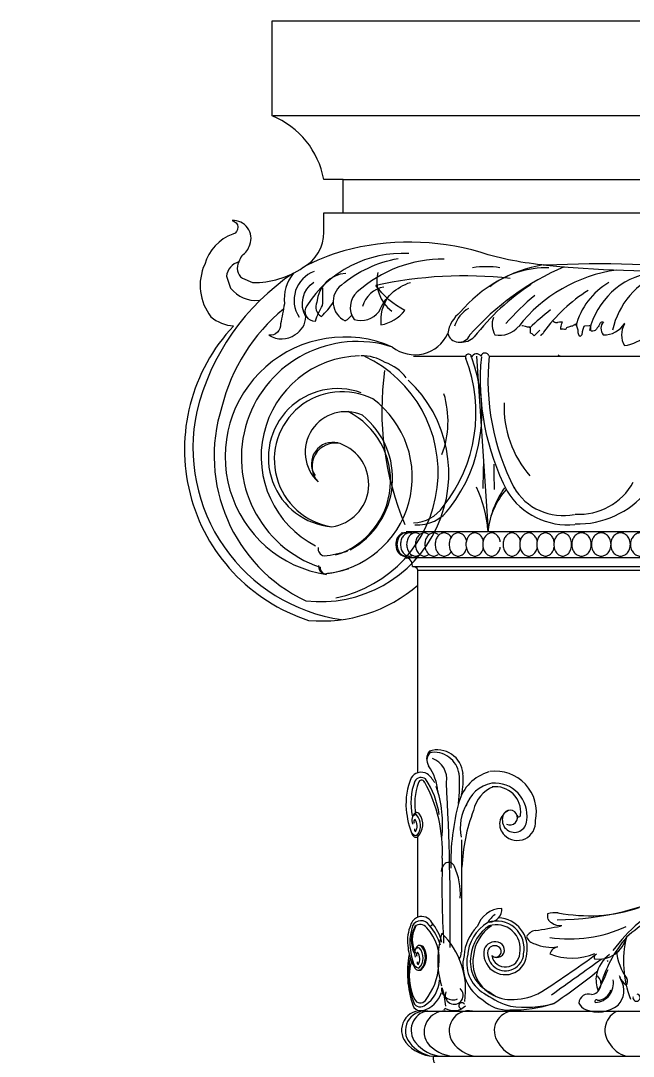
# Model space of a CAD drawing. Header units: millimetres. Extents: x -1550 to 1550, y 0 to 6000.
# Drawn here: x -1550 to -907, y 4912 to 6000 of the extents above; entities that cross this region are included whole.
import ezdxf

# ---------------------------------------------------------------- set-up
doc = ezdxf.new("R2010")
doc.units = ezdxf.units.MM
doc.layers.add('3', color=100, linetype='Continuous')
doc.layers.add('L-07细线', color=8, linetype='Continuous')

msp = doc.modelspace()

# ---------------------------------------------------------------- wipeouts: each hides what was drawn before it
at = {"color": 250, "lineweight": -3}
msp.add_wipeout([(-1549.9, 0.2), (-1549.9, 565.1), (-1493.5, 565.1), (-1493.5, 615.4), (-1485.1, 615.4), (-1462.9, 615.4), (-1421.5, 636.1), (-1385.7, 673.9), (-1368.5, 735.4), (-1348.5, 735.4), (-1348.5, 1041), (-1383.3, 1041), (-1403, 1103.7), (-1422.5, 1125), (-1460.1, 1147.7), (-1486.1, 1174.9), (-1501.7, 1200.5), (-1516.2, 1250), (-1549.9, 1250), (-1549.9, 1300), (-1173.5, 1300), (-1194.2, 1310.6), (-1212.2, 1326.9), (-1225.3, 1347.5), (-1232.5, 1370.5), (-1233.7, 1385.8), (-1233.4, 1393.3), (-1228.5, 1416.2), (-1217.4, 1437.9), (-1201.8, 1455.1), (-1181.7, 1468.1), (-1159.1, 1475.5), (-1167.7, 1479), (-1171.5, 1488), (-1167.6, 1497), (-1159.1, 1500.5), (-1151.4, 1503.1), (-1145, 1510.2), (-1143.1, 1518.3), (-1145.1, 1526.5), (-1150.3, 1532.6), (-1167.6, 1539.9), (-1171, 1548.5), (-1167.6, 1557), (-1158.5, 1561), (-1162.5, 1564), (-1169.9, 1571.5), (-1176.6, 1581.8), (-1181, 1593.4), (-1182.3, 1615.3), (-1173.1, 1639.6), (-1162.4, 1651.5), (-1145, 1661.5), (-1135.7, 1664), (-1126.7, 1670.3), (-1126.7, 1670.3), (-1118.3, 1688.7), (-1118.3, 1702), (-1100, 1702), (-1100, 4899.8), (-1108.6, 4899.8), (-1115.5, 4904.3), (-1117.7, 4912.4), (-1133.6, 4916.8), (-1145.9, 4927), (-1150.1, 4935.8), (-1149.7, 4945.6), (-1145.1, 4953.7), (-1136.7, 4959.2), (-1128.6, 4959.7), (-1128.7, 4960.3), (-1134.9, 4961.4), (-1139.9, 4968.5), (-1146.7, 4996.4), (-1145.6, 5013.4), (-1143.2, 5022.8), (-1143.9, 5029), (-1141.3, 5050.8), (-1133.4, 5058.6), (-1133.4, 5142), (-1133.4, 5143), (-1136.2, 5142.6), (-1139, 5144.9), (-1144.5, 5157.3), (-1145.6, 5170.8), (-1145, 5188.2), (-1142.3, 5200), (-1132.6, 5210.7), (-1132.5, 5411.2), (-1157.9, 5391.9), (-1198.1, 5374.9), (-1214.7, 5371.4), (-1251.4, 5370.4), (-1281.9, 5383.4), (-1324.8, 5414.8), (-1351.8, 5448), (-1375.9, 5503.3), (-1380.5, 5528.5), (-1381.3, 5563), (-1373.5, 5605.1), (-1361.4, 5635.3), (-1330.2, 5679.6), (-1353.9, 5689.2), (-1363.2, 5707.3), (-1365.2, 5725.2), (-1360.5, 5744.3), (-1349.4, 5763.7), (-1326.3, 5780.1), (-1326.7, 5786.8), (-1331.7, 5790.3), (-1330.8, 5790), (-1330.7, 5790.3), (-1320.5, 5787.3), (-1315.5, 5782.7), (-1311.9, 5771.5), (-1314.8, 5761.1), (-1320.5, 5751.9), (-1325.5, 5744.8), (-1326, 5737.6), (-1320.9, 5729.8), (-1315.5, 5727.5), (-1305.1, 5725.3), (-1292.9, 5726.5), (-1275.9, 5731.3), (-1257.4, 5741), (-1242.2, 5749.9), (-1230.1, 5753.4), (-1237.7, 5766.8), (-1237.7, 5766.8), (-1250.4, 5778.2), (-1242.4, 5788.4), (-1234.4, 5798.5), (-1214.1, 5798.5), (-1214.1, 5833.5), (-1237.7, 5833.5), (-1237.7, 5847), (-1251.6, 5873.3), (-1285.7, 5900.2), (-1285.7, 6000.2), (-699.9, 6000.2), (-700.1, 6000.2), (-114.2, 6000.2), (-114.2, 5900.2), (-148.4, 5873.3), (-162.3, 5847), (-162.3, 5833.5), (-185.9, 5833.5), (-185.9, 5798.5), (-165.6, 5798.5), (-157.6, 5788.4), (-149.6, 5778.2), (-162.3, 5766.8), (-162.3, 5766.8), (-169.9, 5753.4), (-157.8, 5749.9), (-142.6, 5741), (-124.1, 5731.3), (-107.1, 5726.5), (-94.9, 5725.3), (-84.5, 5727.5), (-79.1, 5729.8), (-74, 5737.6), (-74.5, 5744.8), (-79.5, 5751.9), (-85.2, 5761.1), (-88.1, 5771.5), (-84.5, 5782.7), (-79.4, 5787.3), (-69.3, 5790.3), (-69.2, 5790), (-68.3, 5790.3), (-73.3, 5786.8), (-73.7, 5780.1), (-50.5, 5763.7), (-39.5, 5744.3), (-34.8, 5725.2), (-36.8, 5707.3), (-46.1, 5689.2), (-69.8, 5679.6), (-38.6, 5635.3), (-26.5, 5605.1), (-18.7, 5563), (-19.5, 5528.5), (-24.1, 5503.3), (-48.1, 5448), (-75.2, 5414.8), (-118.1, 5383.4), (-148.6, 5370.4), (-185.3, 5371.4), (-201.9, 5374.9), (-242.1, 5391.9), (-267.5, 5411.2), (-267.4, 5210.7), (-257.7, 5200), (-255, 5188.2), (-254.4, 5170.8), (-255.5, 5157.3), (-261, 5144.9), (-263.8, 5142.6), (-266.6, 5143), (-266.6, 5142), (-266.6, 5058.6), (-258.7, 5050.8), (-256.1, 5029), (-256.8, 5022.8), (-254.4, 5013.4), (-253.3, 4996.4), (-260.1, 4968.5), (-265.1, 4961.4), (-271.3, 4960.3), (-271.4, 4959.7), (-263.3, 4959.2), (-254.9, 4953.7), (-250.3, 4945.6), (-249.9, 4935.8), (-254.1, 4927), (-266.4, 4916.8), (-282.3, 4912.4), (-284.5, 4904.3), (-291.4, 4899.8), (-300, 4899.8), (-300, 1702), (-275.7, 1702), (-275.7, 1688.7), (-267.2, 1670.3), (-267.2, 1670.3), (-258.3, 1664), (-249, 1661.5), (-231.6, 1651.5), (-220.9, 1639.6), (-211.6, 1615.3), (-213, 1593.4), (-217.4, 1581.8), (-224.1, 1571.5), (-231.5, 1564), (-235.5, 1561), (-226.4, 1557), (-223, 1548.5), (-226.4, 1539.9), (-243.7, 1532.6), (-248.9, 1526.5), (-250.9, 1518.3), (-249, 1510.2), (-242.6, 1503.1), (-234.9, 1500.5), (-226.4, 1497), (-222.5, 1488), (-226.3, 1479), (-234.9, 1475.5), (-212.3, 1468.1), (-192.2, 1455.1), (-176.6, 1437.9), (-165.5, 1416.2), (-160.6, 1393.3), (-160.3, 1385.8), (-161.5, 1370.5), (-168.7, 1347.5), (-181.8, 1326.9), (-199.8, 1310.6), (-220.5, 1300), (0, 1300), (220.5, 1300), (199.8, 1310.6), (181.8, 1326.9), (168.7, 1347.5), (161.5, 1370.5), (160.3, 1385.8), (160.6, 1393.3), (165.5, 1416.2), (176.6, 1437.9), (192.2, 1455.1), (212.3, 1468.1), (234.9, 1475.5), (226.3, 1479), (222.5, 1488), (226.4, 1497), (234.9, 1500.5), (242.6, 1503.1), (249, 1510.2), (250.9, 1518.3), (248.9, 1526.5), (243.7, 1532.6), (226.4, 1539.9), (223, 1548.5), (226.4, 1557), (235.5, 1561), (231.5, 1564), (224.1, 1571.5), (217.4, 1581.8), (213, 1593.4), (211.7, 1615.3), (220.9, 1639.6), (231.6, 1651.5), (249, 1661.5), (258.3, 1664), (267.3, 1670.3), (267.3, 1670.3), (275.7, 1688.7), (275.7, 1702), (300, 1702), (300, 4899.8), (291.4, 4899.8), (284.5, 4904.3), (282.3, 4912.4), (266.4, 4916.8), (254.1, 4927), (249.9, 4935.8), (250.3, 4945.6), (254.9, 4953.7), (263.3, 4959.2), (271.4, 4959.7), (271.3, 4960.3), (265.1, 4961.4), (260.1, 4968.5), (253.3, 4996.4), (254.4, 5013.4), (256.8, 5022.8), (256.1, 5029), (258.7, 5050.8), (266.6, 5058.6), (266.6, 5142), (266.6, 5143), (263.8, 5142.6), (261, 5144.9), (255.5, 5157.3), (254.4, 5170.8), (255, 5188.2), (257.7, 5200), (267.4, 5210.7), (267.5, 5411.2), (242.1, 5391.9), (201.9, 5374.9), (185.3, 5371.4), (148.6, 5370.4), (118.1, 5383.4), (75.2, 5414.8), (48.2, 5448), (24.1, 5503.3), (19.5, 5528.5), (18.7, 5563), (26.5, 5605.1), (38.6, 5635.3), (69.8, 5679.6), (46.1, 5689.2), (36.8, 5707.3), (34.8, 5725.2), (39.5, 5744.3), (50.6, 5763.7), (73.7, 5780.1), (73.3, 5786.8), (68.3, 5790.3), (69.2, 5790), (69.3, 5790.3), (79.5, 5787.3), (84.5, 5782.7), (88.1, 5771.5), (85.2, 5761.1), (79.5, 5751.9), (74.5, 5744.8), (74, 5737.6), (79.1, 5729.8), (84.5, 5727.5), (94.9, 5725.3), (107.1, 5726.5), (124.1, 5731.3), (142.6, 5741), (157.8, 5749.9), (169.9, 5753.4), (162.3, 5766.8), (162.3, 5766.8), (149.6, 5778.2), (157.6, 5788.4), (165.6, 5798.5), (185.9, 5798.5), (185.9, 5833.5), (162.3, 5833.5), (162.3, 5847), (148.4, 5873.3), (114.3, 5900.2), (114.3, 6000.2), (700.1, 6000.2), (699.9, 6000.2), (1285.8, 6000.2), (1285.8, 5900.2), (1251.6, 5873.3), (1237.7, 5847), (1237.7, 5833.5), (1214.1, 5833.5), (1214.1, 5798.5), (1234.4, 5798.5), (1242.4, 5788.4), (1250.4, 5778.2), (1237.7, 5766.8), (1237.7, 5766.8), (1230.1, 5753.4), (1242.2, 5749.9), (1257.4, 5741), (1275.9, 5731.3), (1292.9, 5726.5), (1305.1, 5725.3), (1315.5, 5727.5), (1320.9, 5729.8), (1326, 5737.6), (1325.5, 5744.8), (1320.5, 5751.9), (1314.8, 5761.1), (1311.9, 5771.5), (1315.5, 5782.7), (1320.6, 5787.3), (1330.7, 5790.3), (1330.8, 5790), (1331.7, 5790.3), (1326.7, 5786.8), (1326.3, 5780.1), (1349.5, 5763.7), (1360.5, 5744.3), (1365.2, 5725.2), (1363.2, 5707.3), (1353.9, 5689.2), (1330.2, 5679.6), (1361.4, 5635.3), (1373.5, 5605.1), (1381.3, 5563), (1380.5, 5528.5), (1375.9, 5503.3), (1351.9, 5448), (1324.8, 5414.8), (1281.9, 5383.4), (1251.4, 5370.4), (1214.7, 5371.4), (1198.1, 5374.9), (1157.9, 5391.9), (1132.5, 5411.2), (1132.6, 5210.7), (1142.3, 5200), (1145, 5188.2), (1145.6, 5170.8), (1144.5, 5157.3), (1139, 5144.9), (1136.2, 5142.6), (1133.4, 5143), (1133.4, 5142), (1133.4, 5058.6), (1141.3, 5050.8), (1143.9, 5029), (1143.2, 5022.8), (1145.6, 5013.4), (1146.7, 4996.4), (1139.9, 4968.5), (1134.9, 4961.4), (1128.7, 4960.3), (1128.6, 4959.7), (1136.7, 4959.2), (1145.1, 4953.7), (1149.7, 4945.6), (1150.1, 4935.8), (1145.9, 4927), (1133.6, 4916.8), (1117.7, 4912.4), (1115.5, 4904.3), (1108.6, 4899.8), (1100, 4899.8), (1100, 1702), (1118.3, 1702), (1118.3, 1688.7), (1126.8, 1670.3), (1126.8, 1670.3), (1135.7, 1664), (1145, 1661.5), (1162.4, 1651.5), (1173.1, 1639.6), (1182.4, 1615.3), (1181, 1593.4), (1176.6, 1581.8), (1169.9, 1571.5), (1162.5, 1564), (1158.5, 1561), (1167.6, 1557), (1171, 1548.5), (1167.6, 1539.9), (1150.3, 1532.6), (1145.1, 1526.5), (1143.1, 1518.3), (1145, 1510.2), (1151.4, 1503.1), (1159.1, 1500.5), (1167.6, 1497), (1171.5, 1488), (1167.7, 1479), (1159.1, 1475.5), (1181.7, 1468.1), (1201.8, 1455.1), (1217.4, 1437.9), (1228.5, 1416.2), (1233.4, 1393.3), (1233.7, 1385.8), (1232.5, 1370.5), (1225.3, 1347.5), (1212.2, 1326.9), (1194.2, 1310.6), (1173.5, 1300), (1549.9, 1300), (1549.9, 1250), (1516.2, 1250), (1501.7, 1200.5), (1486.1, 1174.9), (1460.1, 1147.7), (1422.5, 1125), (1403, 1103.7), (1383.3, 1041), (1348.5, 1041), (1348.5, 735.4), (1368.5, 735.4), (1385.7, 673.9), (1421.5, 636.1), (1462.9, 615.4), (1485.1, 615.4), (1493.5, 615.4), (1493.5, 565.1), (1549.9, 565.1), (1550.1, 0.2)], dxfattribs=at)

# ---------------------------------------------------------------- next in the draw order: linework, layer by layer
for p, q in [((-1132.7, 5210.3), (-1132.7, 5407.5)), ((-1132.7, 5058.6), (-1132.7, 5143))]:
    msp.add_line(p, q)
for points in [[(-1253.5, 5741, 0.278816), (-1231.6, 5778.2), (-1231.6, 5798.5), (-1211.3, 5798.5), (-1211.3, 5833.5), (-1231.6, 5833.5, 0.256033), (-1285.7, 5900.2), (-1285.7, 6000.2), (-114.2, 6000.2), (-114.2, 5900.2, 0.252271), (-165.4, 5833.5), (-185.7, 5833.5), (-185.7, 5798.5), (-165.4, 5798.5), (-149.4, 5778.2, 0.170797), (-170.3, 5751.9, 0.170797)], [(-1317.6, 5753.4, 0.162338), (-1309.2, 5764.9, 0.540491), (-1327.9, 5790.3, -0.793357), (-1327, 5776.1, 0.237833), (-1356.7, 5744.3, 0.279144), (-1350.1, 5689.2, 0.157928), (-1326.4, 5679.6, 0.157928)], [(-998.3, 5743.4, -0.053579), (-1067.4, 5757, 0.138602), (-1210.7, 5758.4, 0.056477), (-1253.5, 5741, 0.082311)], [(-1320.7, 5746.8, 0.398494), (-1317, 5729.8), (-1306.3, 5725.2, 0.155793), (-1253.5, 5741)], [(-1317.6, 5753.4, 0.113598), (-1320.7, 5746.8)], [(-1247.5, 5370.4, 0.204888), (-1132.7, 5407.5)]]:
    msp.add_lwpolyline(points, format="xyb")
for centre, radius, start, end in [((-942.6, 4629.3), 1115.5, 83.5293, 92.8578), ((-1189.1, 5549.9), 188.8, 136.6294, 251.9747), ((-1071.4, 5177.3), 73.9, 157.8884, 184.2641), ((-1129.3, 5198.4), 12.4, 105.9174, 147.3189), ((-1063.6, 5177.7), 81.6, 184.1634, 203.7017), ((-1134.6, 5146.6), 4.07, 204.9329, 298.0981), ((-1128.7, 5047.2), 12.1, 109.2991, 164.2692), ((-1103.3, 5034.5), 40.3, 156.6829, 187.8727), ((-1094.1, 5031.1), 49.2, 182.4999, 193.7819), ((-1036.9, 5000.1), 106.8, 169.5562, 198.4441), ((-1129.4, 4939.9), 20.5, 80.4937, 218.9899), ((-1130.1, 4968.7), 8.44, 197.1046, 272.218), ((-1115.5, 4950.6), 38, 218.3524, 268.3429), ((-1106.1, 4910.3), 10.7, 167.9866, 277.3349)]:
    msp.add_arc(centre, radius, start, end)
at = {"layer": '3', "color": 40}
msp.add_lwpolyline([(-1241.9, 5749.9, 0.005227), (-1242.7, 5749.6, 0.005227)], format="xyb", dxfattribs=at)
at = {"layer": 'L-07细线'}
for p, q in [((-1284.9, 5900.5), (-113.5, 5900.5)), ((-1211.3, 5833.5), (-797.9, 5833.5)), ((-1231.6, 5798.5), (-834.3, 5798.5)), ((-1022.8, 5679.8), (-1023.6, 5679.8)), ((-1019.8, 5679), (-1022.8, 5679.8)), ((-1017.5, 5678.2), (-1019.8, 5679)), ((-1015.2, 5678.2), (-1017.5, 5678.2)), ((-1015.2, 5677.5), (-1015.2, 5678.2)), ((-990.3, 5684.2), (-990.5, 5684.4)), ((-989.8, 5683.7), (-990.3, 5684.2)), ((-989.3, 5683.7), (-989.8, 5683.7)), ((-989, 5683.2), (-989.3, 5683.7)), ((-988.5, 5683.2), (-989, 5683.2)), ((-988, 5683), (-988.5, 5683.2)), ((-986.6, 5683), (-988, 5683)), ((-986.1, 5683.2), (-986.6, 5683)), ((-985.6, 5683.2), (-986.1, 5683.2)), ((-984.1, 5683.7), (-985.6, 5683.2)), ((-980.9, 5683.7), (-984.1, 5683.7)), ((-982.6, 5678.5), (-982.3, 5679.5)), ((-982.6, 5676), (-982.6, 5678.5)), ((-982.3, 5679.5), (-981.4, 5682.2)), ((-981.4, 5682.2), (-981.1, 5683)), ((-981.1, 5683), (-980.9, 5683.7)), ((-974.7, 5678.3), (-975.9, 5678)), ((-973.4, 5678.8), (-974.7, 5678.3)), ((-972.9, 5679), (-973.4, 5678.8)), ((-972.4, 5679), (-972.9, 5679)), ((-971.5, 5679.3), (-972.4, 5679)), ((-970.2, 5679.5), (-971.5, 5679.3)), ((-969.7, 5680), (-970.2, 5679.5)), ((-968.5, 5680.5), (-969.7, 5680)), ((-967.5, 5681.2), (-968.5, 5680.5)), ((-967, 5681.5), (-967.5, 5681.2)), ((-966.3, 5681.5), (-967, 5681.5)), ((-965.8, 5681.2), (-966.3, 5681.5)), ((-965.8, 5679.5), (-965.8, 5681.2)), ((-965.5, 5678.5), (-965.8, 5679.5)), ((-964.5, 5675.3), (-965.5, 5678.5)), ((-958.6, 5679), (-959.6, 5676)), ((-957.6, 5679.5), (-958.6, 5679)), ((-952.9, 5679.7), (-957.6, 5679.5)), ((-952.2, 5679.7), (-952.9, 5679.7)), ((-951.7, 5679.5), (-952.2, 5679.7)), ((-951.2, 5679.3), (-951.7, 5679.5)), ((-951.2, 5674.8), (-951.2, 5679.3)), ((-943.7, 5678.5), (-944, 5678)), ((-943.2, 5679), (-943.7, 5678.5)), ((-942.8, 5679), (-943.2, 5679)), ((-942.3, 5680.5), (-942.8, 5680.2)), ((-942.8, 5680.2), (-942.8, 5679)), ((-942, 5681), (-942.3, 5680.5)), ((-941.5, 5682), (-942, 5681.5)), ((-942, 5681.5), (-942, 5681)), ((-941.3, 5682.5), (-941.5, 5682)), ((-940.8, 5682.7), (-941.3, 5682.5)), ((-940.5, 5683.2), (-940.8, 5682.7)), ((-939.8, 5683.7), (-940.5, 5683.2)), ((-939.3, 5683.9), (-939.8, 5683.7)), ((-938.8, 5684.2), (-939.3, 5683.9)), ((-1014.5, 5677.5), (-1015.2, 5677.5)), ((-1014.5, 5672.1), (-1014.5, 5677.5)), ((-1012.9, 5671.4), (-1014.5, 5672.1)), ((-1012.2, 5670.6), (-1012.9, 5671.4)), ((-1011.4, 5669.9), (-1012.2, 5670.6)), ((-1010.6, 5669.1), (-1011.4, 5669.9)), ((-1004.6, 5675.1), (-1010.6, 5669.1)), ((-1001.5, 5671.4), (-1003.8, 5669.9)), ((-1003.8, 5669.9), (-1003.8, 5669.1)), ((-1000.7, 5672.9), (-1001.5, 5671.4)), ((-982.1, 5676.3), (-982.6, 5676)), ((-980.1, 5676.3), (-982.1, 5676.3)), ((-978.9, 5676), (-980.1, 5676.3)), ((-977.9, 5676), (-978.9, 5676)), ((-977.4, 5676.3), (-977.9, 5676)), ((-977.1, 5676.8), (-977.4, 5676.3)), ((-976.7, 5677.5), (-977.1, 5676.8)), ((-975.9, 5678), (-976.7, 5677.5)), ((-964.3, 5672.3), (-964.5, 5675.3)), ((-963.5, 5669.4), (-964.3, 5672.3)), ((-962.3, 5668.6), (-963.5, 5669.4)), ((-961.8, 5668.9), (-962.3, 5668.6)), ((-961.1, 5669.6), (-961.8, 5668.9)), ((-960.6, 5670.3), (-961.1, 5669.6)), ((-960.3, 5673.3), (-960.6, 5670.3)), ((-959.6, 5676), (-960.3, 5673.3)), ((-950.9, 5674.1), (-951.2, 5674.8)), ((-949.4, 5674.1), (-950.9, 5674.1)), ((-948.9, 5674.3), (-949.4, 5674.1)), ((-947.7, 5674.6), (-948.9, 5674.3)), ((-946.5, 5675), (-947.7, 5674.6)), ((-946, 5675.5), (-946.5, 5675)), ((-945.5, 5675.8), (-946, 5675.5)), ((-945, 5676.3), (-945.5, 5675.8)), ((-944.7, 5677), (-945, 5676.3)), ((-944.5, 5677.5), (-944.7, 5677)), ((-944, 5678), (-944.5, 5677.5)), ((-1137.3, 5647.8), (-1082.7, 5647.8)), ((-1071.1, 5647.8), (-1058.8, 5463.9)), ((-1058, 5647.8), (-885.3, 5647.8)), ((-984, 5647.8), (-985.5, 5649.3)), ((-983.2, 5647.8), (-984, 5647.8)), ((-1144.9, 5463.8), (-254.9, 5463.8)), ((-1144.9, 5436.3), (-254.9, 5436.3)), ((-1138.3, 5427.1), (-260.9, 5427.1)), ((-1132.7, 5423.2), (-266.4, 5423.2)), ((-1132.7, 5407.5), (-1132.7, 5423.1)), ((-1086.9, 5140), (-1087.1, 5021.8)), ((-933, 5012.9), (-933.8, 5012.2)), ((-1131.5, 5003), (-1129.3, 5003.1)), ((-1126, 4960), (-273.2, 4960)), ((-1116.6, 4912.6), (-281.4, 4912.6))]:
    msp.add_line(p, q, dxfattribs=at)
for points in [[(-1142.2, 5755.6, 0.271468), (-1249.4, 5700.8, 0.64651), (-1240.4, 5684.8, -0.048956), (-1232.8, 5701.2, 0.014089), (-1232.5, 5719.7)], [(-1320.7, 5746.8, 0.322783), (-1333.7, 5731.8), (-1329.4, 5719.2, 0.260015), (-1299.6, 5706.6, 0.260015)], [(-1213.1, 5722.6, -0.132842), (-1153.5, 5750.4)], [(-1105, 5749.8, 0.189159), (-1196.4, 5715.3, -0.221732)], [(-1263.4, 5735.2, 0.186418), (-1365, 5589.7)], [(-1263.5, 5735, 0.194057), (-1273, 5703, -0.011196), (-1276.9, 5681.8, -0.455307), (-1289.2, 5669.8, 0.307915), (-1261.7, 5670.6, 0.266647), (-1250.5, 5689.2, -0.392784), (-1241.9, 5725.7)], [(-1208.3, 5734.8, 0.371939), (-1238.9, 5704.7, 0.405473), (-1234.1, 5689.7, 0.062902), (-1221.8, 5704.2, -0.132842)], [(-1199.8, 5686.5, 0.312172), (-1173.6, 5694.7, -0.222238), (-1140.4, 5725.4)], [(-1146.4, 5695.7, -0.111413), (-1177, 5722.1)], [(-1196.4, 5715.3, 0.384918), (-1199.8, 5686.5)], [(-1164.2, 5710.1, 0.175361), (-1171.6, 5680.8, 0.180934), (-1146.4, 5695.7)], [(-1273.9, 5697.4, 0.159474), (-1338.7, 5594.6, 0.289154)], [(-1202.2, 5690.9, -0.079774), (-1209, 5684.9)], [(-1159.4, 5657.5, 0.99101), (-1235.4, 5426.1)], [(-1194.2, 5648.2, 0.775956), (-1240.3, 5448.7, 0.651484)], [(-1144.9, 5625.1, 0.141031), (-1167.2, 5641.4, 0.148741), (-1192.6, 5648.1, 0.651484)], [(-1338.7, 5594.6, 0.375496), (-1250.5, 5390.9, 0.723453), (-1142.9, 5622.8, 1.005835)], [(-1235.4, 5426.1, 0.360709), (-1230.9, 5419.4, 0.688276), (-1180.1, 5602.9, 1.169786), (-1223.2, 5468.7, 0.782705), (-1214.3, 5556)], [(-1365, 5589.7, 0.433511), (-1212.9, 5371.2, 0.278353)], [(-1203.8, 5444.6, 0.536167), (-1191.1, 5585.8, 0.850501), (-1237.5, 5515.8)], [(-1146.6, 5462.3, 0.124737), (-1150.1, 5461.4, 0.105773), (-1153.2, 5458.7, 0.086744), (-1155.2, 5454.9, 0.076846), (-1155.9, 5450.1, 0.076846), (-1155.2, 5445.3, 0.086744), (-1153.2, 5441.4, 0.105773), (-1150.1, 5438.7, 0.124737), (-1146.6, 5437.9, 0.059904), (-1144.9, 5438.1, 0.021059)], [(-1145.3, 5462.3, 0.124737), (-1148.8, 5461.4, 0.105773), (-1151.9, 5458.7, 0.086744), (-1153.9, 5454.9, 0.076846), (-1154.7, 5450.1, 0.076846), (-1153.9, 5445.3, 0.086744), (-1151.9, 5441.4, 0.105773), (-1148.8, 5438.7, 0.124737), (-1145.3, 5437.9, 0.086641), (-1142.9, 5438.3, 0.070041)], [(-1141.7, 5462.3, 0.124737), (-1145.1, 5461.4, 0.105773), (-1148.3, 5458.7, 0.086744), (-1150.3, 5454.9, 0.076846), (-1151, 5450.1, 0.076846), (-1150.3, 5445.3, 0.086744), (-1148.3, 5441.4, 0.105773), (-1145.1, 5438.7, 0.124737), (-1141.7, 5437.9, 0.116254), (-1138.5, 5438.6, 0.105773)], [(-1148.3, 5462.1, 0.059904), (-1150, 5462.3, 0.124737)], [(-1144.1, 5461.8, 0.086641), (-1146.6, 5462.3, 0.124737)], [(-1135.2, 5462.3, 0.124737), (-1138.7, 5461.4, 0.105773), (-1141.8, 5458.7, 0.086744), (-1143.8, 5454.9, 0.076846), (-1144.6, 5450.1, 0.076846), (-1143.8, 5445.3, 0.086744), (-1141.8, 5441.4, 0.105773), (-1138.7, 5438.7, 0.124737), (-1135.2, 5437.9, 0.124737), (-1131.8, 5438.7, 0.035057), (-1130.6, 5439.5, 0.086744)], [(-1138.5, 5461.5, 0.116254), (-1141.7, 5462.3, 0.124737)], [(-1126, 5462.3, 0.124737), (-1129.4, 5461.4, 0.105773), (-1132.6, 5458.7, 0.086744), (-1134.6, 5454.9, 0.076846), (-1135.3, 5450.1, 0.076846), (-1134.6, 5445.3, 0.086744), (-1132.6, 5441.4, 0.105773), (-1129.4, 5438.7, 0.124737), (-1126, 5437.9, 0.124737), (-1122.6, 5438.7, 0.032083), (-1121.5, 5439.4, 0.086744)], [(-1130.6, 5460.6, 0.035057), (-1131.8, 5461.4, 0.124737), (-1135.2, 5462.3, 0.124737)], [(-1121.5, 5460.7, 0.032083), (-1122.6, 5461.4, 0.124737), (-1126, 5462.3, 0.124737)], [(-1116.1, 5462.3, 0.124737), (-1119.5, 5461.4, 0.105773), (-1122.7, 5458.7, 0.086744), (-1124.7, 5454.9, 0.076846), (-1125.4, 5450.1, 0.076846), (-1124.7, 5445.3, 0.086744), (-1122.7, 5441.4, 0.105773), (-1119.5, 5438.7, 0.124737), (-1116.1, 5437.9, 0.124737), (-1112.7, 5438.7, 0.042432), (-1111.3, 5439.7, 0.086744)], [(-1111.3, 5460.5, 0.042432), (-1112.7, 5461.4, 0.124737), (-1116.1, 5462.3, 0.124737)], [(-1105.2, 5462.3, 0.124737), (-1108.7, 5461.4, 0.105773), (-1111.8, 5458.7, 0.086744), (-1113.8, 5454.9, 0.076846), (-1114.6, 5450.1, 0.076846), (-1113.8, 5445.3, 0.086744), (-1111.8, 5441.4, 0.105773), (-1108.7, 5438.7, 0.124737), (-1105.2, 5437.9, 0.124737), (-1101.8, 5438.7, 0.105773), (-1098.6, 5441.4, 0.044648), (-1097.4, 5443.3, 0.076846)], [(-1097.4, 5456.8, 0.044648), (-1098.6, 5458.7, 0.105773), (-1101.8, 5461.4, 0.124737), (-1105.2, 5462.3, 0.124737)], [(-1090.5, 5462.3, 0.124737), (-1093.9, 5461.4, 0.105773), (-1097.1, 5458.7, 0.086744), (-1099.1, 5454.9, 0.076846), (-1099.8, 5450.1, 0.076846), (-1099.1, 5445.3, 0.086744), (-1097.1, 5441.4, 0.105773), (-1093.9, 5438.7, 0.124737), (-1090.5, 5437.9, 0.124737), (-1087.1, 5438.7, 0.105773), (-1083.9, 5441.4, 0.086744), (-1081.9, 5445.3, 0.010757), (-1081.7, 5445.9, 0.076846)], [(-1081.7, 5454.2, 0.010757), (-1081.9, 5454.9, 0.086744), (-1083.9, 5458.7, 0.105773), (-1087.1, 5461.4, 0.124737), (-1090.5, 5462.3, 0.124737)], [(-1072.9, 5462.3, 0.124737), (-1076.4, 5461.4, 0.105773), (-1079.5, 5458.7, 0.086744), (-1081.5, 5454.9, 0.076846), (-1082.3, 5450.1, 0.076846), (-1081.5, 5445.3, 0.086744), (-1079.5, 5441.4, 0.105773), (-1076.4, 5438.7, 0.124737), (-1072.9, 5437.9, 0.124737), (-1069.5, 5438.7, 0.105773), (-1066.3, 5441.4, 0.086744), (-1064.3, 5445.3, 0.014029), (-1064.1, 5446.1, 0.076846)], [(-1064.1, 5454, 0.014029), (-1064.3, 5454.9, 0.086744), (-1066.3, 5458.7, 0.105773), (-1069.5, 5461.4, 0.124737), (-1072.9, 5462.3, 0.124737)], [(-1055.3, 5462.3, 0.124737), (-1058.7, 5461.4, 0.105773), (-1061.9, 5458.7, 0.086744), (-1063.9, 5454.9, 0.076846), (-1064.6, 5450.1, 0.076846), (-1063.9, 5445.3, 0.086744), (-1061.9, 5441.4, 0.105773), (-1058.7, 5438.7, 0.124737), (-1055.3, 5437.9, 0.124737), (-1051.8, 5438.7, 0.105773), (-1048.7, 5441.4, 0.086744), (-1046.7, 5445.3, 0.030484), (-1046.2, 5447.1, 0.076846)], [(-1046.2, 5453, 0.030484), (-1046.7, 5454.9, 0.086744), (-1048.7, 5458.7, 0.105773), (-1051.8, 5461.4, 0.124737), (-1055.3, 5462.3, 0.124737)], [(-1033.9, 5462.3, 0.124737), (-1037.4, 5461.4, 0.105773), (-1040.5, 5458.7, 0.086744), (-1042.5, 5454.9, 0.076846), (-1043.3, 5450.1, 0.076846), (-1042.5, 5445.3, 0.086744), (-1040.5, 5441.4, 0.105773), (-1037.4, 5438.7, 0.124737), (-1033.9, 5437.9, 0.124737), (-1030.5, 5438.7, 0.105773), (-1027.3, 5441.4, 0.086744), (-1025.3, 5445.3, 0.010757), (-1025.2, 5445.9, 0.076846)], [(-1025.2, 5454.2, 0.010757), (-1025.3, 5454.9, 0.086744), (-1027.3, 5458.7, 0.105773), (-1030.5, 5461.4, 0.124737), (-1033.9, 5462.3, 0.124737)], [(-1016.4, 5462.3, 0.124737), (-1019.8, 5461.4, 0.105773), (-1023, 5458.7, 0.086744), (-1025, 5454.9, 0.076846), (-1025.7, 5450.1, 0.076846), (-1025, 5445.3, 0.086744), (-1023, 5441.4, 0.105773), (-1019.8, 5438.7, 0.124737), (-1016.4, 5437.9, 0.124737), (-1012.9, 5438.7, 0.105773), (-1009.8, 5441.4, 0.086744), (-1007.8, 5445.3, 0.014029), (-1007.5, 5446.1, 0.076846)], [(-1007.5, 5454, 0.014029), (-1007.8, 5454.9, 0.086744), (-1009.8, 5458.7, 0.105773), (-1012.9, 5461.4, 0.124737), (-1016.4, 5462.3, 0.124737)], [(-998.7, 5462.3, 0.124737), (-1002.1, 5461.4, 0.105773), (-1005.3, 5458.7, 0.086744), (-1007.3, 5454.9, 0.076846), (-1008, 5450.1, 0.076846), (-1007.3, 5445.3, 0.086744), (-1005.3, 5441.4, 0.105773), (-1002.1, 5438.7, 0.124737), (-998.7, 5437.9, 0.124737), (-995.3, 5438.7, 0.105773), (-992.1, 5441.4, 0.086744), (-990.1, 5445.3, 0.030484), (-989.7, 5447.1, 0.076846)], [(-989.7, 5453, 0.030484), (-990.1, 5454.9, 0.086744), (-992.1, 5458.7, 0.105773), (-995.3, 5461.4, 0.124737), (-998.7, 5462.3, 0.124737)], [(-1237.5, 5446.9, 0.404925), (-1231.3, 5438.1, 0.04872), (-1206.2, 5443.4, 0.746775)], [(-1237, 5428.1, 0.404925), (-1230.9, 5419.4, 0.04872), (-1205.7, 5424.6, 0.746775)]]:
    msp.add_lwpolyline(points, format="xyb", dxfattribs=at)
for points in [[(-980.6, 5462.3, 0.124737), (-984, 5461.4, 0.105773), (-987.2, 5458.7, 0.086744), (-989.2, 5454.9, 0.076846), (-989.9, 5450.1, 0.076846), (-989.2, 5445.3, 0.086744), (-987.2, 5441.4, 0.105773), (-984, 5438.7, 0.124737), (-980.6, 5437.9, 0.124737), (-977.2, 5438.7, 0.105773), (-974, 5441.4, 0.086744), (-972, 5445.3, 0.076846), (-971.3, 5450.1, 0.076846), (-972, 5454.9, 0.086744), (-974, 5458.7, 0.105773), (-977.2, 5461.4, 0.124737)], [(-960.9, 5462.3, 0.114439), (-964.8, 5461.4, 0.10373), (-968.2, 5458.7, 0.091479), (-970.4, 5454.8, 0.08437), (-971.2, 5450.1, 0.08437), (-970.4, 5445.3, 0.091479), (-968.2, 5441.4, 0.10373), (-964.8, 5438.8, 0.114439), (-960.9, 5437.9, 0.114439), (-957, 5438.8, 0.10373), (-953.6, 5441.4, 0.091479), (-951.4, 5445.3, 0.08437), (-950.6, 5450.1, 0.08437), (-951.4, 5454.8, 0.091479), (-953.6, 5458.7, 0.10373), (-957, 5461.4, 0.114439)], [(-940.2, 5462.3, 0.114439), (-944.1, 5461.4, 0.10373), (-947.5, 5458.7, 0.091479), (-949.7, 5454.8, 0.08437), (-950.5, 5450.1, 0.08437), (-949.7, 5445.3, 0.091479), (-947.5, 5441.4, 0.10373), (-944.1, 5438.8, 0.114439), (-940.2, 5437.9, 0.114439), (-936.4, 5438.8, 0.10373), (-932.9, 5441.4, 0.091479), (-930.7, 5445.3, 0.08437), (-929.9, 5450.1, 0.08437), (-930.7, 5454.8, 0.091479), (-932.9, 5458.7, 0.10373), (-936.4, 5461.4, 0.114439)], [(-919.9, 5462.3, 0.114439), (-923.8, 5461.4, 0.10373), (-927.2, 5458.7, 0.091479), (-929.4, 5454.8, 0.08437), (-930.2, 5450.1, 0.08437), (-929.4, 5445.3, 0.091479), (-927.2, 5441.4, 0.10373), (-923.8, 5438.8, 0.114439), (-919.9, 5437.9, 0.114439), (-916.1, 5438.8, 0.10373), (-912.7, 5441.4, 0.091479), (-910.4, 5445.3, 0.08437), (-909.6, 5450.1, 0.08437), (-910.4, 5454.8, 0.091479), (-912.7, 5458.7, 0.10373), (-916.1, 5461.4, 0.114439)], [(-899.2, 5462.3, 0.114439), (-903, 5461.4, 0.10373), (-906.4, 5458.7, 0.091479), (-908.7, 5454.8, 0.08437), (-909.5, 5450.1, 0.08437), (-908.7, 5445.3, 0.091479), (-906.4, 5441.4, 0.10373), (-903, 5438.8, 0.114439), (-899.2, 5437.9, 0.114439), (-895.3, 5438.8, 0.10373), (-891.9, 5441.4, 0.091479), (-889.7, 5445.3, 0.08437), (-888.8, 5450.1, 0.08437), (-889.7, 5454.8, 0.091479), (-891.9, 5458.7, 0.10373), (-895.3, 5461.4, 0.114439)]]:
    msp.add_lwpolyline(points, format="xyb", close=True, dxfattribs=at)
for centre, radius, start, end in [((-976.6, 5599.9), 146, 99.7414, 139.8905), ((-867.6, 7103.9), 1366.7, 264.3855, 271.4969), ((-1230.7, 5706.6), 32.1, 110.0859, 213.2999), ((-1135.4, 5727), 40.5, 167.6074, 232.1389), ((-869.3, 5485.8), 278.5, 113.2119, 138.6543), ((-1061, 5641.5), 100.3, 81.8343, 98.1657), ((-998.2, 5643.3), 97.4, 88.1512, 127.394), ((-902.2, 5581.7), 158.2, 98.0499, 142.0173), ((-874.4, 5656.1), 80.5, 99.4005, 166.4851), ((-846.8, 5657.2), 83.5, 111.1563, 167.5518), ((-1199.7, 5705), 22.1, 127.3673, 244.9339), ((-1084.4, 5302.2), 430, 83.5193, 102.4433), ((-876.2, 5514.6), 250, 123.4046, 142.131), ((-895, 5661.1), 74.1, 120.2323, 165.7295), ((-1163.9, 5693), 27.8, 99.2831, 165.2273), ((-856.9, 5523.6), 242.4, 129.0972, 139.1546), ((-863.3, 5573.3), 169.8, 122.2595, 144.0612), ((-1067, 5666.4), 34.8, 127.6219, 171.1463), ((-1061.4, 5668.4), 34.8, 121.4305, 161.5314), ((-810.1, 5465.1), 295.3, 128.4282, 134.0046), ((-1033.9, 5681), 20.9, 158.5097, 210.687), ((-1046.9, 5696.2), 26.3, 259.1325, 319.3541), ((-929.8, 5676.9), 10.7, 137.83, 218.351), ((-937.1, 5695), 24.8, 267.4211, 330.2588), ((-896.4, 5670.2), 22.5, 150.1206, 209.8794), ((-1209.7, 5542.5), 125.5, 66.3658, 261.2908), ((-1135.9, 5687.2), 37.9, 231.7521, 335.8241), ((-1089.5, 5674.9), 12.3, 195.0565, 335.1113), ((-1087.1, 5682.1), 19.5, 266.4677, 314.0696), ((-920.7, 5699.1), 40.4, 276.8859, 315.0512), ((-1246.2, 5525.9), 134.7, 281.6834, 64.709), ((-1228.8, 5587.9), 163.3, 322.5276, 20.9071), ((-1079.7, 5647), 3.11, 351.9058, 208.0965), ((-1071.2, 5644.4), 5.9, 35.3599, 157.9385), ((-812.8, 5622.6), 254.5, 174.4405, 207.2044), ((-1062.2, 5646.9), 4.26, 17.0345, 167.7378), ((-812.6, 5622.8), 246.6, 174.1819, 207.399), ((-1229, 5588.3), 157.3, 321.254, 21.2691), ((-861, 5590.9), 309.6, 172.1848, 202.7879), ((-1217.1, 5541.1), 72.7, 70.0224, 265.1563), ((-1199.8, 5579.6), 98.7, 339.1871, 16.8808), ((-931.2, 5595), 111.1, 177.9368, 220.9985), ((-1242.9, 5517), 81.4, 286.8117, 63.1233), ((-1222.1, 5534.9), 22.5, 75.644, 213.7399), ((-1219.5, 5532.2), 24.4, 77.5679, 222.4017), ((-524.1, 5513), 540.3, 177.3699, 180.426), ((-345.7, 5537.8), 707.4, 180.2657, 182.424), ((-963.6, 5547), 65.2, 266.632, 331.1633), ((-1188.2, 5454.8), 129.4, 4.4192, 25.3752), ((-961.1, 5452.6), 98.8, 144.6947, 172.9573), ((-978.6, 5454.8), 81.2, 139.1216, 172.9403), ((-975.6, 5545.2), 74.5, 211.5512, 275.9933), ((-980.4, 5540.1), 59.7, 209.9383, 281.7283), ((-965.4, 5567.1), 95.5, 268.6525, 320.1142), ((-1138, 5511), 38.1, 270.9876, 326.192), ((-1133.1, 5511.5), 40.9, 265.9086, 325.9396), ((-1144.2, 5437.6), 1.76, 170.6031, 298.5524), ((-1148.6, 5427.1), 10.3, 359.2877, 59.8076), ((-1138.2, 5421.1), 5.91, 20.0042, 89.9315), ((-1110.5, 5224.7), 13.1, 141.3513, 212.974), ((-1112.4, 5207.1), 27.2, 4.9648, 107.7519), ((-1107.9, 5221.7), 15.7, 142.0169, 170.8659), ((-1115.8, 5205.1), 26.7, 8.7464, 99.6477), ((-1125.8, 5203.5), 23.4, 351.6657, 69.2995), ((-1129.3, 5198.4), 12.4, 58.9316, 105.9174), ((-1168.2, 5185.3), 56.8, 5.2642, 34.6573), ((-1045.6, 5167.1), 45.8, 105.9249, 164.4355), ((-1051, 5169.2), 42.7, 347.5873, 98.3849), ((-1071.3, 5178.3), 68.8, 160.375, 191.0272), ((-1071.3, 5178.3), 68.8, 160.375, 191.0272), ((-1129.3, 5197.5), 7.84, 53.1086, 148.5947), ((-1071.3, 5178.3), 64.7, 160.375, 191.0272), ((-1128.9, 5199.1), 3.45, 25.0391, 165.6053), ((-1257.5, 5127.8), 150.5, 357.2249, 28.9519), ((-1200.8, 5153.5), 91.3, 8.1613, 33.4497), ((-1144.2, 5182.8), 33.8, 30.606, 50.925), ((-3906.2, 5049.3), 2807.5, 359.5387, 3.0791), ((-1254.8, 5197.3), 165.8, 353.3298, 4.2331), ((-1163.7, 5203.2), 78.5, 348.2332, 4.5198), ((-1052.2, 5165.4), 34.1, 351.3932, 95.0906), ((-1223.6, 5156.7), 116.8, 352.7507, 19.6169), ((-1968.3, 5100.9), 861.4, 5.9055, 5.9714), ((-1048.5, 5164.7), 35.3, 100.9457, 162.9896), ((-1041.1, 5164.2), 33.8, 111.816, 168.9341), ((-1051.2, 5169.2), 26.4, 353.2174, 97.6604), ((-844.5, 5113.9), 253.8, 165.0281, 180.8978), ((-1038, 5152.5), 50.2, 149.4041, 191.4451), ((-1128.7, 5160.4), 10.4, 129.2828, 202.2527), ((-1134.2, 5164.6), 4.01, 34.9576, 104.9006), ((-1146.8, 5156.1), 19.2, 317.284, 34.2169), ((-902.2, 5104.5), 184.4, 158.9838, 177.9487), ((-1031.3, 5156.3), 15.6, 114.0152, 227.3309), ((-1036, 5163.2), 7.79, 242.705, 181.4798), ((-1135.3, 5162.7), 3.31, 70.2851, 174.7513), ((-1133.1, 5158.8), 3.83, 138.2461, 202.4161), ((-1144.9, 5154.3), 11.4, 328.0241, 38.4567), ((-1146.9, 5155), 16.9, 323.0758, 40.485), ((-1031.3, 5160.5), 12.8, 168.7636, 359.2376), ((-1028.3, 5158.3), 19.1, 224.8156, 5.0611), ((-1026.7, 5165.7), 1.79, 172.8143, 11.0638), ((-1135, 5148.7), 4.18, 200.8288, 292.3265), ((-1133.3, 5150.9), 3.12, 172.1677, 232.6195), ((-1097, 5106.2), 11.4, 129.1839, 177.6553), ((-95.1, 5092), 1012.4, 178.3896, 183.4301), ((-1100.5, 5109.6), 6.58, 21.014, 124.3811), ((-1159.5, 5082.6), 71.4, 356.8433, 24.2901), ((-989.8, 5362.5), 306.6, 270.5995, 297.4255), ((-788.2, 4920.4), 173.7, 117.2928, 143.5563), ((-707.2, 4795), 318.6, 119.7171, 130.3826), ((-1128.7, 5047.2), 12.1, 28.9084, 109.2991), ((-1043.8, 5039.6), 28.2, 91.7054, 161.8588), ((-1035.9, 5038.9), 27.4, 125.2073, 148.9108), ((-1057.7, 5066.6), 13.1, 269.7796, 5.4182), ((-987.2, 5022.4), 40.9, 87.7326, 103.2589), ((-980.6, 5060.8), 16.1, 174.8583, 194.9782), ((-953.4, 5226.7), 166.6, 258.8488, 288.5059), ((-1083.3, 5031.6), 57.9, 161.965, 199.2325), ((-1108.5, 5034), 31.2, 151.5839, 206.5533), ((-1107.4, 5034.7), 31.2, 151.5839, 206.5533), ((-1129.5, 5044.9), 10, 31.3841, 152.6546), ((-1130.4, 5041.8), 9.01, 39.4236, 128.1379), ((-1159, 5014.2), 48.7, 352.1562, 43.0533), ((-1163.7, 5012), 57.3, 17.4372, 41.6961), ((-1119.6, 5051.5), 2.09, 241.07, 45.7623), ((-1161.2, 5017.8), 55.6, 15.2289, 39.3093), ((-1036.8, 5015), 47.6, 135.3823, 175.9872), ((-1035.5, 5014.5), 45.4, 121.6905, 176.2352), ((-1034.3, 5013.7), 43, 123.5061, 174.3718), ((-1031.7, 5013.7), 43, 123.5061, 174.3718), ((-1050.1, 5025.6), 29, 348.7347, 108.5193), ((-1050.5, 5025.4), 25.3, 348.8695, 107.5141), ((-1049.7, 5026.2), 31.9, 349.1728, 86.6743), ((-1075.8, 5499.8), 460, 278.2734, 281.6622), ((-990, 5058.9), 6.46, 200.7355, 249.309), ((-973.1, 5174), 138.3, 261.1976, 295.2911), ((-983.4, 5064.3), 14.5, 232.1833, 277.0804), ((-1018.4, 5013.3), 93.5, 162.4346, 196.5818), ((-1165.5, 4982.3), 82.9, 351.3839, 45.7289), ((-1007.3, 5032.1), 12.7, 100.4271, 152.6235), ((-1007.1, 5042.7), 12.5, 202.5286, 256.5632), ((-943, 5044.6), 30.2, 261.8952, 346.7141), ((-812.3, 4950.2), 133.7, 139.2989, 164.9215), ((-807.1, 5011.8), 109.7, 166.3722, 200.9754), ((-1125.9, 5020.7), 10.4, 129.2828, 202.2527), ((-1132.5, 5023.1), 3.31, 70.2851, 174.7513), ((-1131.4, 5024.9), 4.01, 34.9576, 104.9006), ((-1142.5, 5016), 15.3, 314.5017, 42.6601), ((-1131.3, 5020.9), 8.06, 59.0311, 88.3573), ((-1143.3, 5016.8), 19.5, 315.6624, 33.9129), ((-1144.6, 5016.3), 19.7, 321.1532, 33.6869), ((-1051.8, 5020.5), 12.2, 74.4987, 158.6012), ((-1051.8, 5020.5), 8.16, 74.4987, 158.6012), ((-1049.9, 5024.3), 8.04, 229.3423, 79.9295), ((-1051.2, 5022.6), 5.93, 227.8482, 74.4987), ((-992.2, 5071.7), 44.8, 246.6259, 277.6524), ((-984.5, 5017.4), 10, 96.8941, 164.2705), ((-1052.9, 4999.5), 89.6, 169.2662, 199.958), ((-1094.1, 5031.1), 49.2, 193.7819, 211.9779), ((-1130.3, 5019.2), 3.83, 138.2461, 202.4161), ((-1142.1, 5014.7), 11.4, 328.0241, 38.4567), ((-1097.1, 5021), 10, 320.3646, 4.5854), ((-1043.1, 5008.4), 42.4, 166.3994, 239.6631), ((-1044.5, 5010.4), 37, 169.0739, 243.9797), ((-1042.8, 5011.7), 34.9, 169.701, 244.2853), ((-1035.8, 5011.5), 39.2, 170.6463, 253.382), ((-1041, 5020.8), 22.6, 169.5564, 359.5338), ((-1040.6, 5021.2), 18.9, 173.061, 357.4569), ((-1040.6, 5021.2), 14.9, 191.3975, 356.6622), ((-1548.5, 5836.7), 1015.4, 302.2515, 306.4591), ((-970.9, 5080.7), 65, 249.0008, 291.7647), ((5147.7, -3552.2), 10509.2, 125.39571, 125.75047), ((-942.2, 5016.4), 5.35, 149.0793, 198.7026), ((-910.6, 4991.1), 35.2, 126.1189, 168.7782), ((-867.1, 5028.3), 57.3, 184.861, 216.5328), ((-1087.7, 4996.3), 54.1, 163.1263, 206.2544), ((-1129.9, 5013.1), 8.17, 184.1235, 256.2723), ((-1132, 5007.6), 4.61, 213.1212, 307.0732), ((-1130.5, 5011.3), 3.12, 172.1677, 232.6195), ((-1177.4, 5012.5), 66.8, 321.7632, 355.8022), ((-1122.4, 5077.7), 203.3, 331.7635, 338.6555), ((-1389.5, 5557), 711.7, 304.1762, 308.6846), ((-951.7, 4988.5), 11.3, 277.1965, 47.4113), ((-916.9, 4993), 28.8, 170.0993, 203.4385), ((-938.8, 4981.5), 22.4, 316.4457, 30.2464), ((-965.4, 4976.9), 48.7, 18.0398, 24.2639), ((-895.4, 5008.7), 28.7, 207.504, 228.8481), ((-919.5, 4991.1), 7.04, 324.4979, 25.9654), ((-1143.9, 4994.5), 33.9, 304.4011, 356.4907), ((-1095.8, 4984), 12.3, 177.4685, 292.8577), ((-1186.5, 4959.8), 83.1, 3.7103, 17.3188), ((-1094.6, 4976.5), 9.45, 157.1208, 49.9153), ((-947.5, 4989), 20.1, 273.7363, 10.6784), ((-944.6, 4986.6), 15.3, 271.6513, 343.2022), ((-1130.2, 4975), 6.51, 203.1767, 324.2769), ((-1135.4, 4988.3), 28.9, 284.8819, 342.0148), ((-1038.2, 4998.4), 37.4, 225.2963, 273.0126), ((-1013.1, 5025.3), 68.7, 225.4227, 225.4365), ((-1010, 5050.2), 88.9, 235.2035, 253.2259), ((-1035.4, 5006.9), 34.9, 228.891, 270.1454), ((-1034.7, 5040), 68, 269.4243, 294.2871), ((-953.7, 4967.9), 10, 70.0259, 177.0736), ((-945.3, 4970.2), 1.59, 46.901, 233.6205), ((-903.1, 4974.1), 3.75, 166.781, 77.5509), ((-1130.2, 4971.9), 7.61, 202.7863, 315.5392), ((-1095.5, 4953.2), 12.8, 130.7154, 141.88), ((-1095, 4977.4), 17, 238.9249, 315.2764), ((-1079, 4939.3), 21, 80.2334, 215.8296), ((-1086.6, 4965.6), 3.16, 32.4017, 264.2498), ((-1033.6, 5100.6), 139.5, 268.9225, 288.3219), ((-1019.9, 5077.5), 113.5, 262.0432, 285.4293), ((-950.8, 4974.6), 14.3, 205.6233, 246.0839), ((-943.4, 4992.5), 33.6, 246.8639, 308.371), ((-1125.4, 4939.4), 20.5, 85.9396, 218.9899), ((-1119.4, 4939.9), 20.5, 99.5063, 218.9899), ((-1104.4, 4938.2), 21.8, 88.5463, 210.9372), ((-1031.9, 4939.4), 20.6, 90.7823, 217.0634), ((-914.9, 4939.9), 21.5, 110.5888, 216.6928), ((-1111.2, 4950.5), 38.5, 218.5154, 259.3315), ((-1105.2, 4951), 38.5, 218.5154, 266.4521), ((-1093, 4951), 38.5, 218.5154, 266.4521), ((-1066.7, 4948.3), 36.3, 215.9449, 260.291), ((-1022.9, 4940.5), 28.9, 208.0004, 256.0589), ((-906.5, 4940.6), 29, 207.9156, 255.0841)]:
    msp.add_arc(centre, radius, start, end, dxfattribs=at)

doc.saveas('drawing.dxf')
